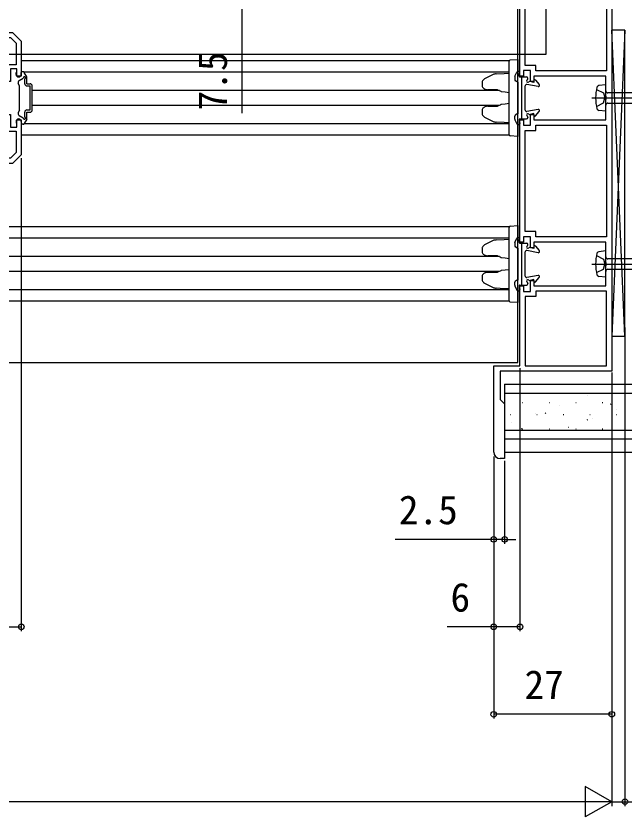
# Model space of a CAD drawing. Units: millimetres, scale not verified. Extents: x -525 to 525, y -808 to 806.
# Drawn here: x 238.8 to 378, y -279.2 to -95.9 of the extents above; entities that cross this region are included whole.
import ezdxf
from ezdxf.enums import TextEntityAlignment as Align

# ---------------------------------------------------------------- set-up
doc = ezdxf.new("R2010")
doc.units = ezdxf.units.MM
doc.header["$LTSCALE"] = 4
for name, color, linetype in [('0-3_YKK_11', 7, 'Continuous'), ('0-4_YKK_12', 2, 'Continuous'), ('0-5_YKK_13', 4, 'Continuous'), ('0-7_YKK_D', 6, 'Continuous'), ('0-9_YSS_K', 3, 'Continuous')]:
    doc.layers.add(name, color=color, linetype=linetype)
doc.styles.add('ＭＳ ゴシック', font='')
doc.styles.get('ＭＳ ゴシック').set_extended_font_data('MS Gothic')

msp = doc.modelspace()

# ---------------------------------------------------------------- linework, layer by layer
at = {"layer": '0-3_YKK_11'}
for points in [[(356.4, -108.42), (354.8, -108.42), (354.8, -109.67), (354, -109.67), (354, -91.37), (348, -91.37), (348, -76.17), (374, -76.17), (374, -77.67), (372, -77.67), (372, -79.17), (375, -79.17)], [(375, -79.17), (375, -177.17), (349.5, -177.17), (349.5, -183.67), (350.5, -184.67), (350.5, -197.17), (349.5, -197.17)], [(373.8, -80.37), (373.8, -108.47), (357.6, -108.47), (357.6, -107.22), (355.2, -107.22), (355.2, -91.67)], [(229, -99.67), (238, -99.67), (240, -101.67), (240, -109.67), (239, -109.67), (239, -107.97), (237.5, -107.97), (237.5, -110.87), (236.8, -110.87), (236.8, -110.07), (235.2, -110.07), (235.2, -114.67), (235.2, -119.27), (236.8, -119.27), (236.8, -118.47), (237.5, -118.47), (237.5, -121.37), (239, -121.37), (239, -119.67), (240, -119.67), (240, -127.67), (238, -129.67), (229, -129.67)], [(348, -195.67), (348, -175.97), (354, -175.97), (354, -157.67), (354.8, -157.67), (354.8, -158.92), (356.4, -158.92), (356.4, -156.42), (357.2, -156.42), (357.2, -157.67), (373.6, -157.67), (373.6, -153.129), (373.72, -152.945), (373.72, -152.395), (373.6, -152.212), (373.6, -147.67), (357.2, -147.67), (357.2, -148.92), (356.4, -148.92), (356.4, -146.42), (354.8, -146.42), (354.8, -147.67), (354, -147.67), (354, -119.67), (354.8, -119.67), (354.8, -120.92), (356.4, -120.92), (356.4, -118.42), (357.2, -118.42), (357.2, -119.67), (373.6, -119.67), (373.6, -115.129), (373.72, -114.945), (373.72, -114.395), (373.6, -114.212), (373.6, -109.67), (357.2, -109.67), (357.2, -110.92), (356.4, -110.92), (356.4, -108.42)]]:
    msp.add_lwpolyline(points, dxfattribs=at)
for points in [[(229.2, -128.47), (229.2, -100.87), (237.503, -100.87), (238.8, -102.167), (238.8, -107.07), (236.6, -107.07), (236.6, -109.17), (234.3, -109.17), (234.3, -120.17), (236.6, -120.17), (236.6, -122.27), (238.8, -122.27), (238.8, -127.173), (237.503, -128.47)], [(373.8, -120.87), (373.8, -146.47), (357.6, -146.47), (357.6, -145.22), (355.2, -145.22), (355.2, -122.12), (357.6, -122.12), (357.6, -120.87)], [(355.2, -175.97), (373.8, -175.97), (373.8, -158.87), (357.6, -158.87), (357.6, -160.12), (355.2, -160.12)]]:
    msp.add_lwpolyline(points, close=True, dxfattribs=at)
msp.add_arc((349.5, -195.67), 1.5, 180.00001, 269.99999, dxfattribs=at)
at = {"layer": '0-4_YKK_12'}
for p, q in [((353.5, -175.17), (353.5, -92.17)), ((351.519, -106.17), (240, -106.17)), ((351.5, -108.77), (240.657, -108.77)), ((349.287, -112.97), (242.5, -112.97)), ((349.286, -116.37), (242.5, -116.37)), ((351.5, -120.57), (240.658, -120.57)), ((351.519, -123.17), (240, -123.17)), ((351.519, -144.17), (128.5, -144.17)), ((351.5, -146.77), (129.157, -146.77)), ((349.287, -150.97), (131, -150.97)), ((349.286, -154.37), (131, -154.37)), ((351.5, -158.57), (129.158, -158.57)), ((351.519, -161.17), (128.5, -161.17)), ((-5.5, -175.17), (353.5, -175.17))]:
    msp.add_line(p, q, dxfattribs=at)
msp.add_lwpolyline([(360, -75.17), (229.5, -75.17), (229.5, -104.67), (360, -104.67)], close=True, dxfattribs=at)
at = {"layer": '0-5_YKK_13'}
for p, q in [((351.5, -106.973), (351.5, -106.275)), ((351.5, -122.367), (351.5, -106.973)), ((238.8, -109.27), (238.8, -108.87)), ((240, -109.27), (240, -108.87)), ((240.434, -108.67), (240.2, -108.67)), ((241.26, -109.801), (240.694, -108.82)), ((347.755, -109.359), (345.92, -110.294)), ((348.543, -109.151), (350.37, -109.039)), ((350.37, -109.039), (351.5, -108.97)), ((352.8, -109.841), (352.8, -110.504)), ((352.832, -109.707), (353.317, -108.736)), ((353.586, -108.57), (353.8, -108.57)), ((353.805, -109.625), (353.995, -108.816)), ((354, -109.87), (355.5, -109.87)), ((354.4, -119.47), (354.4, -109.87)), ((239.6, -111.87), (239.315, -111.377)), ((239.498, -110.694), (240.46, -110.139)), ((240.8, -111.42), (240.8, -110.299)), ((241.3, -111.42), (241.3, -109.951)), ((241.3, -111.42), (242, -111.42)), ((345.338, -111.131), (345.338, -111.768)), ((353.459, -111.082), (352.941, -110.759)), ((353.5, -111.016), (353.5, -118.324)), ((353.6, -118.004), (353.6, -111.337)), ((358.144, -112.065), (355.556, -111.576)), ((355.8, -110.251), (355.8, -110.17)), ((357.2, -111.12), (356.304, -110.896)), ((357.2, -110.72), (357.2, -111.12)), ((357.55, -110.588), (358.424, -111.571)), ((373.6, -111.67), (372.04, -111.834)), ((373.6, -117.67), (373.6, -111.67)), ((239.6, -117.47), (239.6, -111.87)), ((241.3, -111.92), (242, -111.92)), ((242, -117.42), (242, -111.92)), ((242.5, -117.42), (242.5, -111.92)), ((348.873, -112.824), (346.648, -112.785)), ((355.2, -117.47), (355.2, -111.87)), ((384.298, -113.5), (374.1, -113.5)), ((370.458, -114.67), (414.758, -114.67)), ((346.648, -116.555), (348.871, -116.516)), ((358.144, -117.276), (355.556, -117.765)), ((374.1, -115.84), (383.323, -115.84)), ((239.6, -117.47), (239.315, -117.963)), ((239.498, -118.646), (240.46, -119.201)), ((240.8, -119.041), (240.8, -117.92)), ((241.3, -117.42), (242, -117.42)), ((241.3, -117.92), (242, -117.92)), ((241.3, -119.39), (241.3, -117.92)), ((345.338, -117.572), (345.338, -118.209)), ((345.92, -119.046), (347.755, -119.982)), ((352.8, -119.5), (352.8, -118.837)), ((353.459, -118.259), (352.941, -118.582)), ((355.8, -119.09), (355.8, -119.17)), ((357.2, -118.22), (356.304, -118.444)), ((357.2, -118.62), (357.2, -118.22)), ((357.55, -118.753), (358.424, -117.77)), ((373.6, -117.67), (372.04, -117.506)), ((238.8, -120.07), (238.8, -120.47)), ((240, -120.07), (240, -120.47)), ((240.434, -120.67), (240.2, -120.67)), ((241.26, -119.54), (240.694, -120.52)), ((350.37, -120.301), (348.543, -120.189)), ((351.5, -120.37), (350.37, -120.301)), ((352.832, -119.634), (353.317, -120.605)), ((353.5, -119.99), (353.5, -122.472)), ((353.586, -120.77), (353.8, -120.77)), ((353.805, -119.716), (353.995, -120.525)), ((354, -119.47), (355.5, -119.47)), ((351.5, -123.066), (351.5, -122.367)), ((353.5, -122.472), (353.5, -123.47)), ((353.5, -123.47), (351.782, -123.365)), ((351.5, -144.973), (351.5, -144.275)), ((351.5, -160.367), (351.5, -144.973)), ((353.586, -146.57), (353.8, -146.57)), ((347.755, -147.359), (345.92, -148.294)), ((348.543, -147.151), (350.37, -147.039)), ((350.37, -147.039), (351.5, -146.97)), ((352.8, -147.841), (352.8, -148.504)), ((352.832, -147.707), (353.317, -146.736)), ((353.805, -147.625), (353.995, -146.816)), ((354, -147.87), (355.5, -147.87)), ((354.4, -157.47), (354.4, -147.87)), ((355.8, -148.251), (355.8, -148.17)), ((345.338, -149.131), (345.338, -149.768)), ((353.459, -149.082), (352.941, -148.759)), ((353.5, -149.016), (353.5, -156.324)), ((353.6, -156.004), (353.6, -149.337)), ((355.2, -155.47), (355.2, -149.87)), ((358.144, -150.065), (355.556, -149.576)), ((357.2, -149.12), (356.304, -148.896)), ((357.2, -148.72), (357.2, -149.12)), ((357.55, -148.588), (358.424, -149.571)), ((373.6, -149.67), (372.04, -149.834)), ((373.6, -155.67), (373.6, -149.67)), ((348.873, -150.824), (346.648, -150.785)), ((384.298, -151.5), (374.1, -151.5)), ((370.458, -152.67), (414.758, -152.67)), ((374.1, -153.84), (383.323, -153.84)), ((345.338, -155.572), (345.338, -156.209)), ((346.648, -154.555), (348.871, -154.516)), ((358.144, -155.276), (355.556, -155.765)), ((373.6, -155.67), (372.04, -155.506)), ((345.92, -157.046), (347.755, -157.982)), ((352.8, -157.5), (352.8, -156.837)), ((353.459, -156.259), (352.941, -156.582)), ((354, -157.47), (355.5, -157.47)), ((355.8, -157.09), (355.8, -157.17)), ((357.2, -156.22), (356.304, -156.444)), ((357.2, -156.62), (357.2, -156.22)), ((357.55, -156.753), (358.424, -155.77)), ((350.37, -158.301), (348.543, -158.189)), ((351.5, -158.37), (350.37, -158.301)), ((352.832, -157.634), (353.317, -158.605)), ((353.5, -157.99), (353.5, -160.472)), ((353.586, -158.77), (353.8, -158.77)), ((353.805, -157.716), (353.995, -158.525)), ((351.5, -161.066), (351.5, -160.367)), ((353.5, -160.472), (353.5, -161.47)), ((353.5, -161.47), (351.782, -161.365)), ((350.5, -195.67), (420.279, -195.67))]:
    msp.add_line(p, q, dxfattribs=at)
for points in [[(351.782, -105.975), (353.5, -105.87), (353.5, -106.868), (353.5, -109.351)], [(348.543, -109.151), (348.382, -109.167), (348.221, -109.195), (348.063, -109.236), (347.907, -109.29), (347.755, -109.359)], [(345.92, -110.294), (345.821, -110.35), (345.727, -110.415), (345.638, -110.489), (345.556, -110.574), (345.483, -110.669), (345.422, -110.774), (345.376, -110.887), (345.347, -111.008), (345.338, -111.131)], [(345.338, -111.768), (345.35, -111.908), (345.387, -112.044), (345.445, -112.17), (345.521, -112.284), (345.61, -112.385), (345.708, -112.473), (345.815, -112.548), (345.926, -112.612), (346.042, -112.665), (346.16, -112.707), (346.281, -112.74), (346.402, -112.764), (346.525, -112.779), (346.648, -112.785)], [(348.863, -112.821), (349.063, -112.885), (349.261, -112.96), (349.455, -113.046), (349.645, -113.145)], [(349.759, -113.182), (350.629, -113.28), (351.499, -113.386)], [(371.493, -112.717), (373.11, -113.524), (373.395, -114.669)], [(371.492, -116.62), (373.11, -115.814), (373.395, -114.669)], [(346.648, -116.555), (346.516, -116.562), (346.384, -116.579), (346.253, -116.607), (346.124, -116.645), (345.997, -116.695), (345.874, -116.756), (345.757, -116.831), (345.647, -116.92), (345.547, -117.024), (345.461, -117.143), (345.395, -117.277), (345.352, -117.421), (345.338, -117.572)], [(349.645, -116.196), (349.455, -116.294), (349.261, -116.381), (349.063, -116.455), (348.863, -116.519)], [(351.5, -115.954), (350.63, -116.06), (349.759, -116.157)], [(345.338, -118.209), (345.347, -118.333), (345.376, -118.453), (345.422, -118.567), (345.483, -118.672), (345.556, -118.767), (345.638, -118.851), (345.727, -118.926), (345.821, -118.99), (345.92, -119.046)], [(347.755, -119.982), (347.907, -120.05), (348.063, -120.104), (348.221, -120.145), (348.382, -120.173), (348.543, -120.189)], [(351.782, -143.975), (353.5, -143.87), (353.5, -144.868), (353.5, -147.351)], [(345.92, -148.294), (345.821, -148.35), (345.727, -148.415), (345.638, -148.489), (345.556, -148.574), (345.483, -148.669), (345.422, -148.774), (345.376, -148.887), (345.347, -149.008), (345.338, -149.131)], [(348.543, -147.151), (348.382, -147.167), (348.221, -147.195), (348.063, -147.236), (347.907, -147.29), (347.755, -147.359)], [(345.338, -149.768), (345.35, -149.908), (345.387, -150.044), (345.445, -150.17), (345.521, -150.284), (345.61, -150.385), (345.708, -150.473), (345.815, -150.548), (345.926, -150.612), (346.042, -150.665), (346.16, -150.707), (346.281, -150.74), (346.402, -150.764), (346.525, -150.779), (346.648, -150.785)], [(348.863, -150.821), (349.063, -150.885), (349.261, -150.96), (349.455, -151.046), (349.645, -151.145)], [(349.759, -151.182), (350.629, -151.28), (351.499, -151.386)], [(371.493, -150.717), (373.11, -151.524), (373.395, -152.669)], [(371.492, -154.62), (373.11, -153.814), (373.395, -152.669)], [(346.648, -154.555), (346.516, -154.562), (346.384, -154.579), (346.253, -154.607), (346.124, -154.645), (345.997, -154.695), (345.874, -154.756), (345.757, -154.831), (345.647, -154.92), (345.547, -155.024), (345.461, -155.143), (345.395, -155.277), (345.352, -155.421), (345.338, -155.572)], [(349.645, -154.196), (349.455, -154.294), (349.261, -154.381), (349.063, -154.455), (348.863, -154.519)], [(351.5, -153.954), (350.63, -154.06), (349.759, -154.157)], [(345.338, -156.209), (345.347, -156.333), (345.376, -156.453), (345.422, -156.567), (345.483, -156.672), (345.556, -156.767), (345.638, -156.851), (345.727, -156.926), (345.821, -156.99), (345.92, -157.046)], [(347.755, -157.982), (347.907, -158.05), (348.063, -158.104), (348.221, -158.145), (348.382, -158.173), (348.543, -158.189)]]:
    msp.add_lwpolyline(points, dxfattribs=at)
for centre, radius, start, end in [((351.8, -106.275), 0.3, 93.5, 180), ((239.4, -109.27), 0.6, 180, 0), ((240.2, -108.87), 0.2, 90, 180), ((240.434, -108.97), 0.3, 30, 90), ((240.7, -110.07), 0.25, 293.57818, 196.04532), ((241, -109.951), 0.3, 0, 30), ((353.1, -109.841), 0.3, 153.43495, 180), ((353.586, -108.87), 0.3, 90, 153.43495), ((353.8, -108.77), 0.2, 346.81597, 90), ((354, -109.67), 0.2, 166.81597, 270), ((355.5, -110.17), 0.3, 0, 90), ((239.748, -111.127), 0.5, 120, 210), ((241.3, -111.42), 0.5, 180, 270), ((242, -111.92), 0.5, 0, 90), ((353.1, -110.504), 0.3, 180, 237.99462), ((353.3, -111.337), 0.3, 0, 57.99462), ((355.5, -111.87), 0.3, 79.29046, 180), ((355.8, -110.77), 0.3, 120, 315.96376), ((355.5, -110.251), 0.3, 300, 0), ((356.231, -111.188), 0.3, 75.96376, 135.96376), ((357.4, -110.72), 0.2, 41.64858, 180), ((358.2, -111.77), 0.3, 259.29046, 41.64858), ((349.792, -112.883), 0.3, 240.72272, 263.63084), ((381.3, -114.67), 10, 165.74792, 194.25208), ((372.092, -112.332), 0.5, 96, 165.74792), ((374.1, -113), 0.5, 180, 270), ((349.792, -116.457), 0.3, 96.36916, 119.27728), ((358.2, -117.57), 0.3, 318.35142, 100.70954), ((372.092, -117.009), 0.5, 194.25208, 264), ((374.1, -116.34), 0.5, 90, 180), ((239.748, -118.213), 0.5, 150, 240), ((240.7, -119.27), 0.25, 163.95468, 66.42182), ((241.3, -117.92), 0.5, 90, 180), ((242, -117.42), 0.5, 270, 0), ((353.1, -118.837), 0.3, 122.00538, 180), ((353.3, -118.004), 0.3, 302.00538, 0), ((355.5, -117.47), 0.3, 180, 280.70954), ((355.8, -118.57), 0.3, 44.03624, 240), ((355.5, -119.09), 0.3, 360, 60), ((356.231, -118.153), 0.3, 224.03624, 284.03624), ((357.4, -118.62), 0.2, 180, 318.35142), ((239.4, -120.07), 0.6, 0, 180), ((240.2, -120.47), 0.2, 180, 270), ((240.434, -120.37), 0.3, 270, 330), ((241, -119.39), 0.3, 330, 0), ((353.1, -119.5), 0.3, 180, 206.56505), ((353.586, -120.47), 0.3, 206.56505, 270), ((354, -119.67), 0.2, 90, 193.18403), ((353.8, -120.57), 0.2, 270, 13.18403), ((355.5, -119.17), 0.3, 270, 0), ((351.8, -123.066), 0.3, 180, 266.5), ((351.8, -144.275), 0.3, 93.5, 180), ((353.586, -146.87), 0.3, 90, 153.43495), ((353.8, -146.77), 0.2, 346.81597, 90), ((353.1, -147.841), 0.3, 153.43495, 180), ((354, -147.67), 0.2, 166.81597, 270), ((355.5, -148.17), 0.3, 0, 90), ((355.5, -148.251), 0.3, 300, 0), ((353.1, -148.504), 0.3, 180, 237.99462), ((353.3, -149.337), 0.3, 0, 57.99462), ((355.5, -149.87), 0.3, 79.29046, 180), ((355.8, -148.77), 0.3, 120, 315.96376), ((356.231, -149.188), 0.3, 75.96376, 135.96376), ((357.4, -148.72), 0.2, 41.64858, 180), ((358.2, -149.77), 0.3, 259.29046, 41.64858), ((381.3, -152.67), 10, 165.74792, 194.25208), ((372.092, -150.332), 0.5, 96, 165.74792), ((349.792, -150.883), 0.3, 240.72272, 263.63084), ((374.1, -151), 0.5, 180, 270), ((374.1, -154.34), 0.5, 90, 180), ((349.792, -154.457), 0.3, 96.36916, 119.27728), ((355.5, -155.47), 0.3, 180, 280.70954), ((358.2, -155.57), 0.3, 318.35142, 100.70954), ((372.092, -155.009), 0.5, 194.25208, 264), ((353.1, -156.837), 0.3, 122.00538, 180), ((353.1, -157.5), 0.3, 180, 206.56505), ((353.3, -156.004), 0.3, 302.00538, 0), ((354, -157.67), 0.2, 90, 193.18403), ((355.8, -156.57), 0.3, 44.03624, 240), ((355.5, -157.17), 0.3, 270, 0), ((355.5, -157.09), 0.3, 360, 60), ((356.231, -156.153), 0.3, 224.03624, 284.03624), ((357.4, -156.62), 0.2, 180, 318.35142), ((353.586, -158.47), 0.3, 206.56505, 270), ((353.8, -158.57), 0.2, 270, 13.18403), ((351.8, -161.066), 0.3, 180, 266.5)]:
    msp.add_arc(centre, radius, start, end, dxfattribs=at)
at = {"layer": '0-7_YKK_D'}
for p, q in [((290.5, -118.135), (290.5, -92.17)), ((240, -128.463), (240, -236.67)), ((378, -167.17), (378, -276.67)), ((354, -176.47), (354, -236.67)), ((375, -177.47), (375, -276.67)), ((375, -177.87), (375, -256.67)), ((375, -177.87), (375, -276.67)), ((348, -196.67), (348, -256.67)), ((348, -196.67), (348, -236.67)), ((348, -196.67), (348, -216.67)), ((350.5, -197.67), (350.5, -216.67)), ((348, -215.67), (325.479, -215.67)), ((350.5, -215.67), (348, -215.67)), ((350.5, -215.67), (353.05, -215.67)), ((220, -235.67), (240, -235.67)), ((375, -255.67), (348, -255.67)), ((375, -275.67), (368.938, -272.17)), ((368.938, -272.17), (368.938, -279.17)), ((368, -275.67), (-20, -275.67)), ((375, -275.67), (362.876, -275.67)), ((375, -275.67), (368.938, -279.17))]:
    msp.add_line(p, q, dxfattribs=at)
for points in [[(354, -235.67), (348, -235.67), (337.336, -235.67)], [(375, -275.67), (378, -275.67), (388.766, -275.67)]]:
    msp.add_lwpolyline(points, dxfattribs=at)
for centre in [(348, -215.67), (350.5, -215.67), (240, -235.67), (348, -235.67), (354, -235.67), (348, -255.67), (375, -255.67), (378, -275.67)]:
    msp.add_circle(centre, 0.637, dxfattribs=at)
at = {"layer": '0-9_YSS_K'}
for p, q in [((378, -169.17), (375, -99.17)), ((378, -99.17), (375, -169.17)), ((350.5, -180.17), (420.279, -180.17)), ((350.5, -180.17), (350.5, -192.67)), ((378, -180.17), (420.279, -180.17)), ((350.5, -182.17), (420.279, -182.17)), ((369.336, -182.763), (369.355, -182.756)), ((354.587, -184.366), (354.687, -184.366)), ((360.667, -184.366), (360.767, -184.366)), ((363.096, -184.973), (363.114, -184.966)), ((366.747, -184.366), (366.847, -184.366)), ((372.827, -184.366), (372.927, -184.366)), ((374.718, -184.755), (374.885, -184.645)), ((357.609, -186.916), (357.628, -186.909)), ((359.734, -186.837), (359.901, -186.727)), ((376.114, -186.045), (376.133, -186.038)), ((351.737, -187.116), (351.837, -187.116)), ((357.817, -187.116), (357.917, -187.116)), ((363.897, -187.116), (363.997, -187.116)), ((369.339, -188.315), (369.506, -188.205)), ((369.977, -187.116), (370.077, -187.116)), ((370.628, -187.987), (370.647, -187.981)), ((376.057, -187.116), (376.157, -187.116)), ((352.029, -188.892), (352.048, -188.885)), ((354.355, -190.397), (354.522, -190.287)), ((354.587, -190.346), (354.687, -190.346)), ((360.667, -190.346), (360.767, -190.346)), ((365.048, -189.964), (365.066, -189.957)), ((366.747, -190.346), (366.847, -190.346)), ((372.827, -190.346), (372.927, -190.346)), ((350.5, -190.67), (420.279, -190.67)), ((350.5, -192.67), (420.279, -192.67))]:
    msp.add_line(p, q, dxfattribs=at)
msp.add_lwpolyline([(378, -169.17), (378, -99.17), (375, -99.17), (375, -169.17)], close=True, dxfattribs=at)

# ---------------------------------------------------------------- texts
at = {"layer": '0-7_YKK_D', "style": 'ＭＳ ゴシック'}
msp.add_text('7.5', height=6.598, rotation=90, dxfattribs=at).set_placement((289, -117.504), align=Align.BOTTOM_LEFT)
for s, p in [('2.5', (326.315, -214.17)), ('6', (338.12, -234.17)), ('27', (355.031, -254.17))]:
    msp.add_text(s, height=6.598, dxfattribs=at).set_placement(p, align=Align.BOTTOM_LEFT)

doc.saveas('drawing.dxf')
